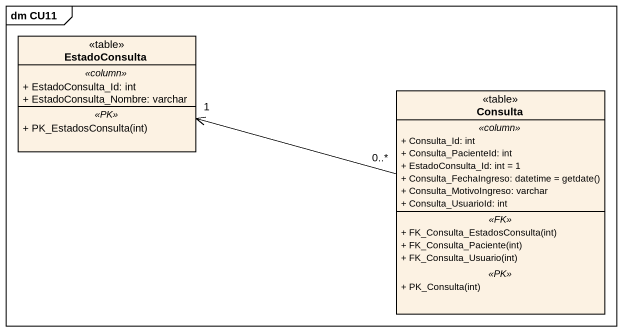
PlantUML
@startuml
mainframe dm CU11
hide circle
hide empty members
skinparam classAttributeIconSize 0
class EstadoConsulta <<table>> {
  .. <<column>> ..
  + EstadoConsulta_Id: int
  + EstadoConsulta_Nombre: varchar
  .. <<PK>> ..
  + PK_EstadosConsulta(int)
}
class Consulta <<table>> {
  .. <<column>> ..
  + Consulta_Id: int
  + Consulta_PacienteId: int
  + EstadoConsulta_Id: int = 1
  {field} + Consulta_FechaIngreso: datetime = getdate()
  + Consulta_MotivoIngreso: varchar
  + Consulta_UsuarioId: int
  .. <<FK>> ..
  + FK_Consulta_EstadosConsulta(int)
  + FK_Consulta_Paciente(int)
  + FK_Consulta_Usuario(int)
  .. <<PK>> ..
  + PK_Consulta(int)
}
Consulta "0..*" -left-> "1" EstadoConsulta
@enduml
